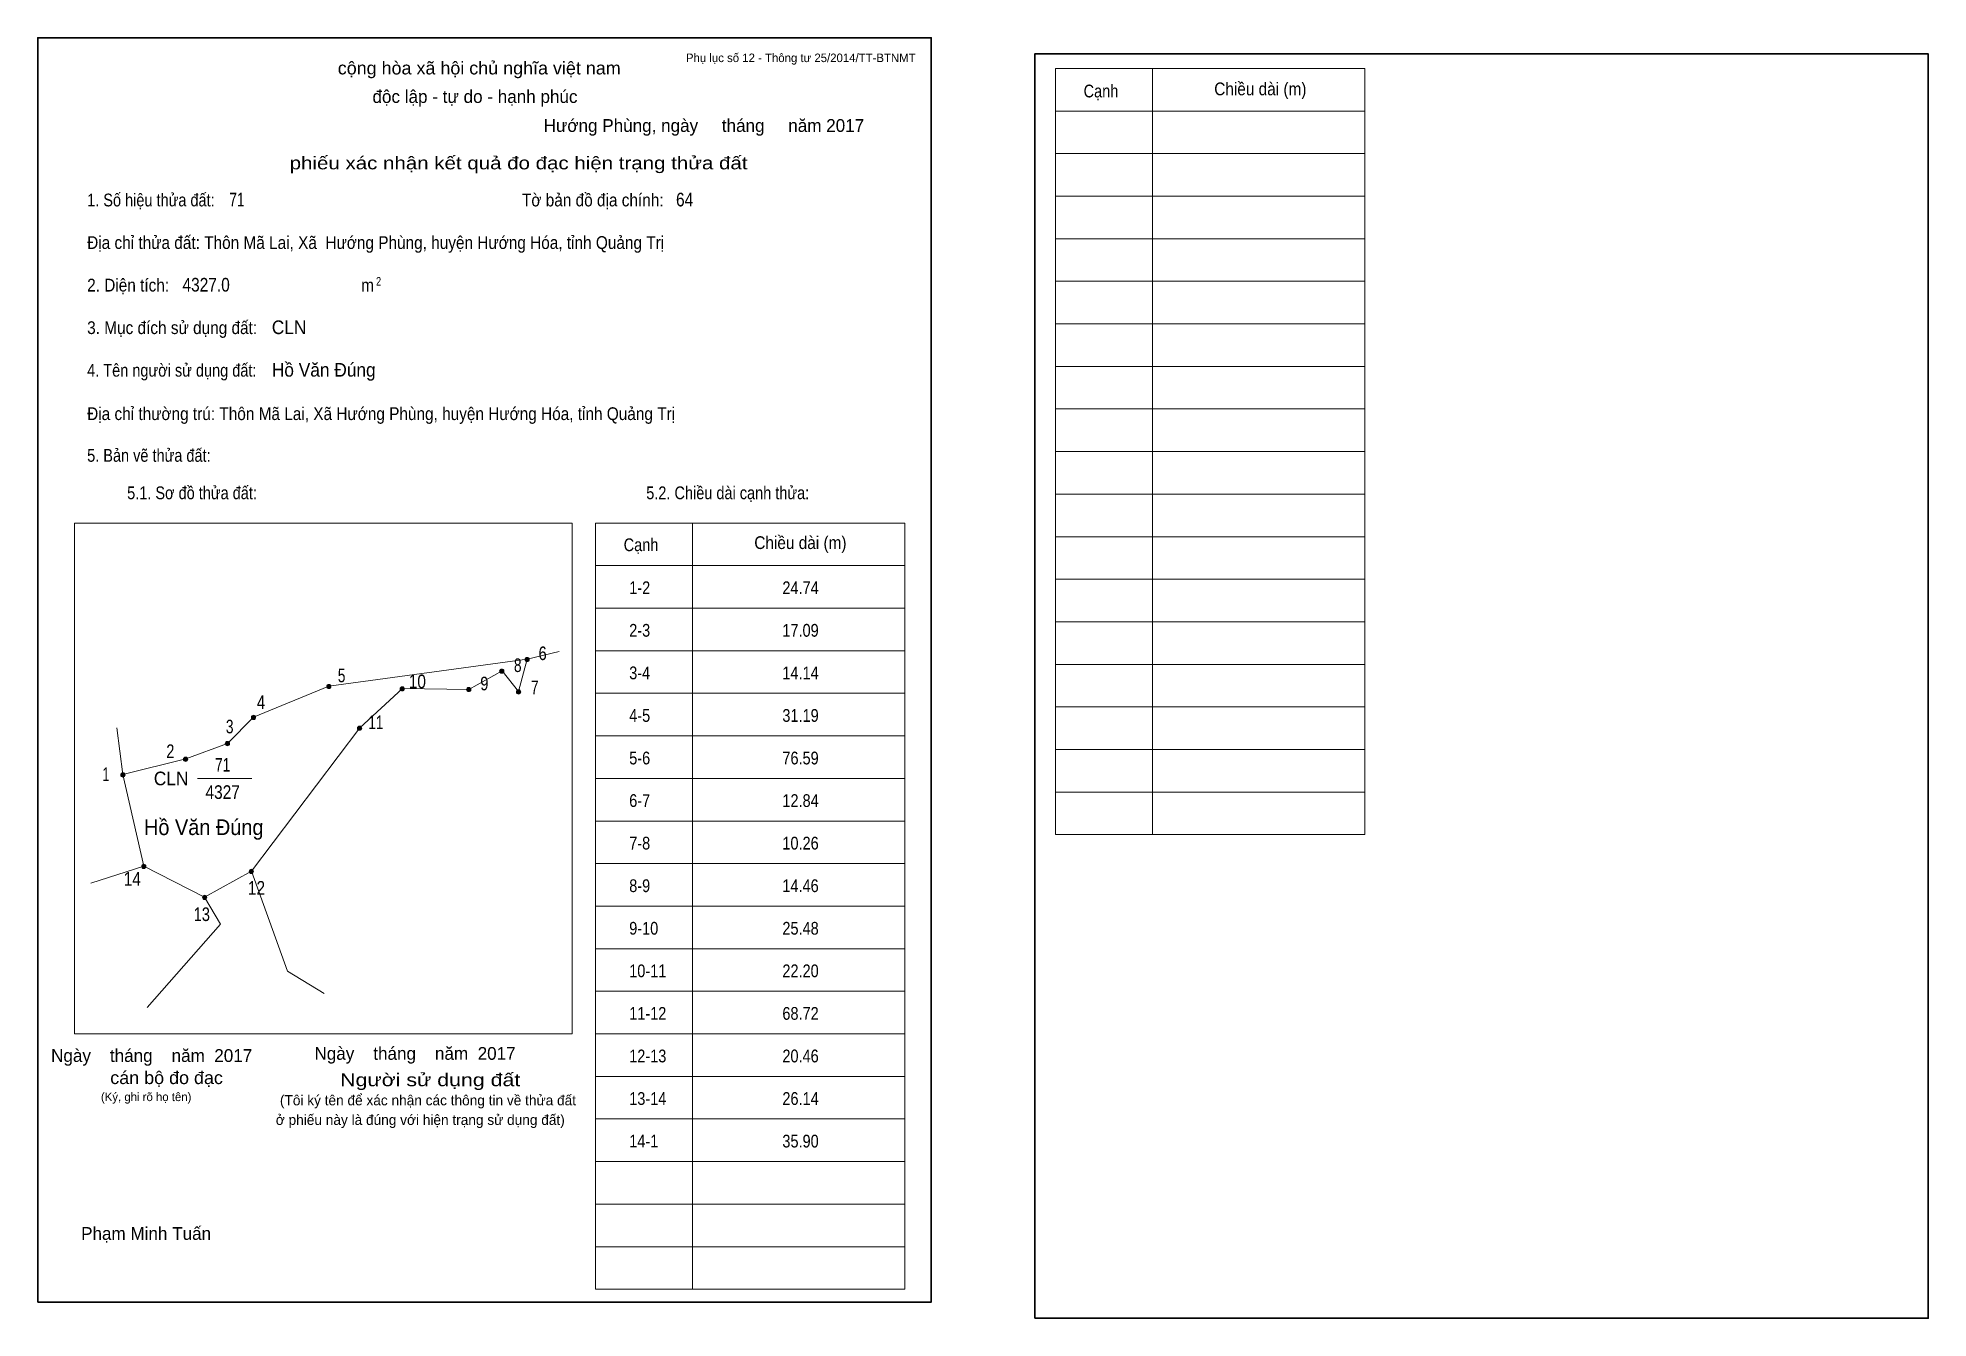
# Model space of a CAD drawing. Header units: centimetres. Extents: x 0 to 44.4, y -0.4 to 29.7.
import ezdxf
from ezdxf.enums import TextEntityAlignment as Align

# ---------------------------------------------------------------- set-up
doc = ezdxf.new("R2010")
doc.units = ezdxf.units.CM
doc.header["$LTSCALE"] = 0.12
for name, color, linetype in [('2', 7, 'Continuous'), ('30', 7, 'Continuous'), ('34', 7, 'Continuous')]:
    doc.layers.add(name, color=color, linetype=linetype)
for name, color, linetype, lineweight in [('32', 7, 'Continuous', 13), ('33', 7, 'Continuous', 13), ('6', 7, 'Continuous', 13), ('63', 7, 'Continuous', 13)]:
    doc.layers.add(name, color=color, linetype=linetype, lineweight=lineweight)

msp = doc.modelspace()

# ---------------------------------------------------------------- hatches: boundary and pattern name
at = {"layer": '32'}
for points in [[(11.55, 15.0946, 1), (11.45, 15.0946, 1)], [(10.9539, 14.8214, 1), (10.8539, 14.8214, 1)], [(6.8909, 14.4604, 1), (6.7909, 14.4604, 1)], [(8.6142, 14.4052, 1), (8.5142, 14.4052, 1)], [(10.1785, 14.3892, 1), (10.0785, 14.3892, 1)], [(11.3505, 14.3321, 1), (11.2505, 14.3321, 1)], [(5.1197, 13.7335, 1), (5.0197, 13.7335, 1)], [(7.6122, 13.4812, 1), (7.5122, 13.4812, 1)], [(4.5057, 13.1196, 1), (4.4057, 13.1196, 1)], [(3.5234, 12.7512, 1), (3.4234, 12.7512, 1)], [(2.05, 12.3829, 1), (1.95, 12.3829, 1)], [(2.5411, 10.2341, 1), (2.4411, 10.2341, 1)], [(5.0693, 10.115, 1), (4.9693, 10.115, 1)], [(3.971, 9.5054, 1), (3.871, 9.5054, 1)]]:
    msp.add_hatch(color=256, dxfattribs=at).paths.add_polyline_path(points)

# ---------------------------------------------------------------- linework, layer by layer
for centre in [(11.5, 15.0946), (10.9039, 14.8214), (6.8409, 14.4604), (8.5642, 14.4052), (10.1285, 14.3892), (11.3005, 14.3321), (5.0697, 13.7335), (7.5622, 13.4812), (4.4557, 13.1196), (3.4734, 12.7512), (2, 12.3829), (2.4911, 10.2341), (5.0193, 10.115), (3.921, 9.5054)]:
    msp.add_circle(centre, 0.05, dxfattribs=at)
at = {"layer": '33'}
msp.add_line((3.75, 12.3), (5.03, 12.3), dxfattribs=at)
at = {"layer": '6'}
for p, q in [((11.5, 15.1), (12.25, 15.28)), ((6.84, 14.47), (11.5, 15.1)), ((11.5, 15.1), (11.3, 14.34)), ((2, 12.39), (1.86, 13.49)), ((7.57, 13.49), (5.02, 10.12)), ((1.25, 9.84), (2.49, 10.24)), ((5.02, 10.12), (3.92, 9.51))]:
    msp.add_line(p, q, dxfattribs=at)
for points in [[(11.3, 14.34), (10.91, 14.83), (10.13, 14.39), (8.57, 14.41), (7.57, 13.49)], [(2, 12.39), (3.48, 12.76), (4.46, 13.12), (5.07, 13.74), (6.84, 14.47)], [(2, 12.39), (2.49, 10.24), (3.92, 9.51)], [(6.73, 7.25), (5.87, 7.77), (5.02, 10.12)], [(3.92, 9.51), (4.29, 8.88), (2.57, 6.92)]]:
    msp.add_lwpolyline(points, dxfattribs=at)
at = {"layer": '63'}
for p, q in [((23.92, 28.98), (31.19, 28.98)), ((23.92, 10.98), (23.92, 28.98)), ((26.2, 10.98), (26.2, 28.98)), ((31.19, 10.98), (31.19, 28.98)), ((23.92, 27.98), (31.19, 27.98)), ((23.92, 26.98), (31.19, 26.98)), ((23.92, 25.98), (31.19, 25.98)), ((23.92, 24.98), (31.19, 24.98)), ((23.92, 23.98), (31.19, 23.98)), ((23.92, 22.98), (31.19, 22.98)), ((23.92, 21.98), (31.19, 21.98)), ((23.92, 20.98), (31.19, 20.98)), ((23.92, 19.98), (31.19, 19.98)), ((23.92, 18.98), (31.19, 18.98)), ((0.86, 18.3), (12.56, 18.3)), ((0.86, 6.3), (0.86, 18.3)), ((12.56, 6.3), (12.56, 18.3)), ((13.11, 18.3), (20.38, 18.3)), ((13.11, 0.3), (13.11, 18.3)), ((15.39, 0.3), (15.39, 18.3)), ((20.38, 0.3), (20.38, 18.3)), ((23.92, 17.98), (31.19, 17.98)), ((13.11, 17.3), (20.38, 17.3)), ((23.92, 16.98), (31.19, 16.98)), ((13.11, 16.3), (20.38, 16.3)), ((23.92, 15.98), (31.19, 15.98)), ((13.11, 15.3), (20.38, 15.3)), ((23.92, 14.98), (31.19, 14.98)), ((13.11, 14.3), (20.38, 14.3)), ((23.92, 13.98), (31.19, 13.98)), ((13.11, 13.3), (20.38, 13.3)), ((23.92, 12.98), (31.19, 12.98)), ((13.11, 12.3), (20.38, 12.3)), ((23.92, 11.98), (31.19, 11.98)), ((13.11, 11.3), (20.38, 11.3)), ((23.92, 10.98), (31.19, 10.98)), ((13.11, 10.3), (20.38, 10.3)), ((13.11, 9.3), (20.38, 9.3)), ((13.11, 8.3), (20.38, 8.3)), ((13.11, 7.3), (20.38, 7.3)), ((0.86, 6.3), (12.56, 6.3)), ((13.11, 6.3), (20.38, 6.3)), ((13.11, 5.3), (20.38, 5.3)), ((13.11, 4.3), (20.38, 4.3)), ((13.11, 3.3), (20.38, 3.3)), ((13.11, 2.3), (20.38, 2.3)), ((13.11, 1.3), (20.38, 1.3)), ((13.11, 0.3), (20.38, 0.3))]:
    msp.add_line(p, q, dxfattribs=at)
at = {"layer": '63', "lineweight": 35}
for points in [[(0, 0), (0, 29.7), (21, 29.7), (21, 0)], [(23.43, -0.38), (23.43, 29.32), (44.43, 29.32), (44.43, -0.38)]]:
    msp.add_lwpolyline(points, close=True, dxfattribs=at)

# ---------------------------------------------------------------- texts
at = {"layer": '2', "width": 0.95}
msp.add_text('Hồ Văn Đúng', height=0.3683, dxfattribs=at).set_placement((3.9, 10.97), align=Align.CENTER)
at = {"layer": '30', "width": 0.85}
for s, p in [('1-2', (13.9, 16.63)), ('24.74', (17.5, 16.63)), ('2-3', (13.9, 15.63)), ('17.09', (17.5, 15.63)), ('3-4', (13.9, 14.63)), ('14.14', (17.5, 14.63)), ('4-5', (13.9, 13.63)), ('31.19', (17.5, 13.63)), ('5-6', (13.9, 12.63)), ('76.59', (17.5, 12.63)), ('6-7', (13.9, 11.63)), ('12.84', (17.5, 11.63)), ('7-8', (13.9, 10.63)), ('10.26', (17.5, 10.63)), ('8-9', (13.9, 9.63)), ('14.46', (17.5, 9.63)), ('9-10', (13.9, 8.63)), ('25.48', (17.5, 8.63)), ('10-11', (13.9, 7.63)), ('22.20', (17.5, 7.63)), ('11-12', (13.9, 6.63)), ('68.72', (17.5, 6.63)), ('12-13', (13.9, 5.63)), ('20.46', (17.5, 5.63)), ('13-14', (13.9, 4.63)), ('26.14', (17.5, 4.63)), ('14-1', (13.9, 3.63)), ('35.90', (17.5, 3.63))]:
    msp.add_text(s, height=0.3, dxfattribs=at).set_placement(p)
at = {"layer": '32'}
for s, width, p in [('8', 0.75, (11.28, 14.8)), ('6', 0.8, (11.865, 15.08)), ('5', 0.75, (7.14, 14.56)), ('10', 0.85, (8.92, 14.42)), ('9', 0.8, (10.495, 14.37)), ('4', 0.8, (5.245, 13.93)), ('7', 0.75, (11.68, 14.28)), ('11', 0.75, (7.945, 13.46)), ('3', 0.75, (4.51, 13.36)), ('2', 0.8, (3.115, 12.78)), ('1', 0.65, (1.6, 12.24)), ('14', 0.85, (2.22, 9.78)), ('12', 0.85, (5.14, 9.57)), ('13', 0.8, (3.855, 8.95))]:
    msp.add_text(s, height=0.32, dxfattribs=dict(at, width=width)).set_placement(p, align=Align.CENTER)
at = {"layer": '33', "width": 0.95}
msp.add_text('CLN', height=0.32, dxfattribs=at).set_placement((3.54, 12.14), align=Align.RIGHT)
at = {"layer": '33'}
for s, width, p in [('71', 0.75, (4.345, 12.46)), ('4327', 0.85, (4.345, 11.82))]:
    msp.add_text(s, height=0.32, dxfattribs=dict(at, width=width)).set_placement(p, align=Align.CENTER)
at = {"layer": '34'}
for s, width, p in [('71', 0.75, (4.5, 25.74)), ('64', 0.85, (15, 25.74)), ('4327.0', 0.85, (3.4, 23.74)), ('CLN', 0.95, (5.5, 22.74)), ('Hồ Văn Đúng', 0.95, (5.5, 21.74))]:
    msp.add_text(s, height=0.32, dxfattribs=dict(at, width=width)).set_placement(p)
at = {"layer": '63'}
for s, height, p in [('Phụ lục số 12 - Thông tư 25/2014/TT-BTNMT', 0.2, (20.63, 29.13)), ('Ngày    tháng    năm  2017', 0.3, (5.04, 5.64)), ('Ngày    tháng    năm  2017', 0.3, (11.23, 5.69)), ('(Ký, ghi rõ họ tên)', 0.2, (3.61, 4.72))]:
    msp.add_text(s, height=height, dxfattribs=at).set_placement(p, align=Align.RIGHT)
at = {"layer": '63', "width": 1.05}
msp.add_text('cộng hòa xã hội chủ nghĩa việt nam', height=0.3, dxfattribs=at).set_placement((10.375, 28.84), align=Align.CENTER)
at = {"layer": '63'}
for s, height, p in [('độc lập - tự do - hạnh phúc', 0.3, (10.275, 28.17)), ('Hướng Phùng, ngày     tháng     năm 2017', 0.3, (15.655, 27.49)), ('(Tôi ký tên để xác nhận các thông tin về thửa đất ', 0.24, (9.215, 4.62)), ('ở phiếu này là đúng với hiện trạng sử dụng đất)', 0.24, (8.99, 4.16)), ('Phạm Minh Tuấn', 0.3, (2.545, 1.46))]:
    msp.add_text(s, height=height, dxfattribs=at).set_placement(p, align=Align.CENTER)
for s, height, width, p in [('Cạnh', 0.3, 0.85, (24.58, 28.3)), ('Chiều dài (m)', 0.3, 0.9, (27.65, 28.35)), ('1. Số hiệu thửa đất:', 0.3, 0.85, (1.16, 25.74)), ('Tờ bản đồ địa chính:', 0.3, 0.9, (11.38, 25.74)), ('Địa chỉ thửa đất: Thôn Mã Lai, Xã  Hướng Phùng, huyện Hướng Hóa, tỉnh Quảng Trị', 0.3, 0.9, (1.16, 24.74)), ('2. Diện tích:', 0.3, 0.9, (1.16, 23.74)), ('2', 0.2, 0.8, (7.95, 23.88)), ('m', 0.3, 0.9, (7.6, 23.74)), ('3. Mục đích sử dụng đất:', 0.3, 0.9, (1.16, 22.74)), ('4. Tên người sử dụng đất:', 0.3, 0.85, (1.16, 21.74)), ('Địa chỉ thường trú: Thôn Mã Lai, Xã Hướng Phùng, huyện Hướng Hóa, tỉnh Quảng Trị', 0.3, 0.9, (1.16, 20.72)), ('5. Bản vẽ thửa đất:', 0.3, 0.85, (1.16, 19.74)), ('5.1. Sơ đồ thửa đất:', 0.3, 0.85, (2.1, 18.86)), ('5.2. Chiều dài cạnh thửa:', 0.3, 0.85, (14.3, 18.86)), ('Cạnh', 0.3, 0.85, (13.77, 17.64)), ('Chiều dài (m)', 0.3, 0.9, (16.84, 17.69))]:
    msp.add_text(s, height=height, dxfattribs=dict(at, width=width)).set_placement(p)
for s, width, p in [('phiếu xác nhận kết quả đo đạc hiện trạng thửa đất', 1.2, (16.68, 26.61)), ('cán bộ đo đạc', 1.05, (4.35, 5.12)), ('Người sử dụng đất', 1.25, (11.34, 5.07))]:
    msp.add_text(s, height=0.3, dxfattribs=dict(at, width=width)).set_placement(p, align=Align.RIGHT)

doc.saveas('drawing.dxf')
